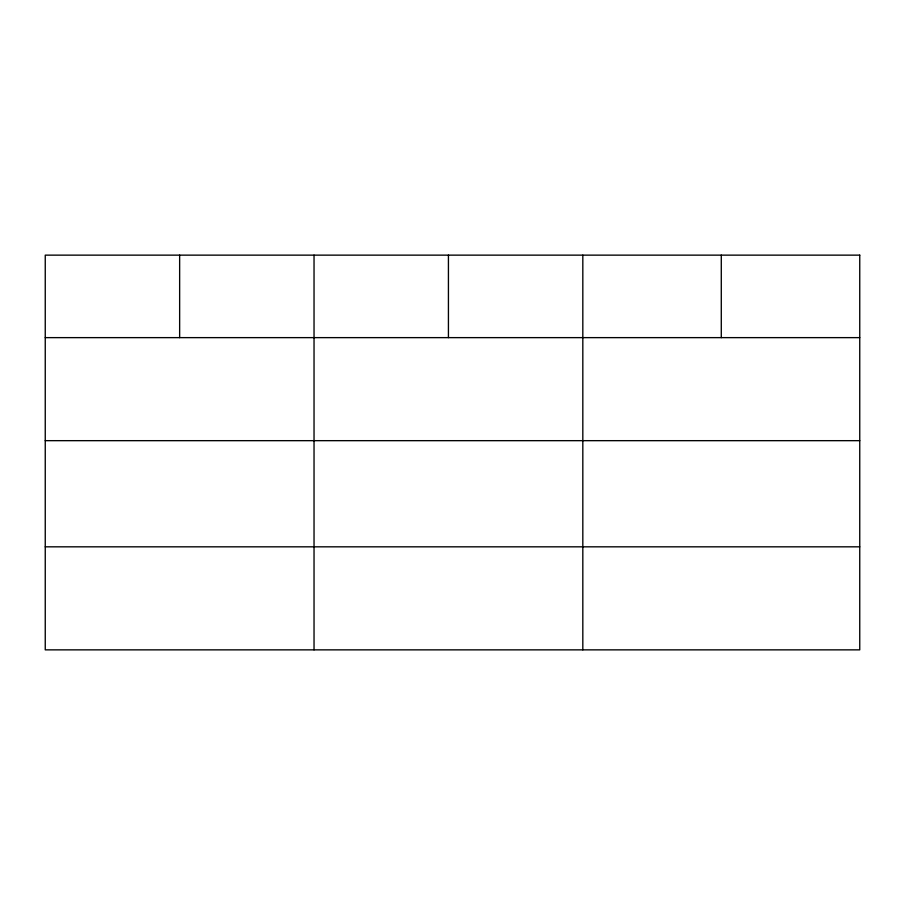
<?xml version="1.0" encoding="UTF-8"?>
<svg xmlns="http://www.w3.org/2000/svg" width="905" height="905" viewBox="0 0 905 905"><rect width="100%" height="100%" fill="white"/><g stroke="black" fill="none" stroke-linecap="round" stroke-linejoin="round"><path stroke-width="1.36" d="M45.25 337.633L859.75 337.633M45.25 440.667L859.75 440.667M45.25 546.824L859.75 546.824M721.285 255.142L721.285 337.633M582.82 255.142L582.82 649.858M448.428 255.142L448.428 337.633M314.035 255.142L314.035 649.858M179.643 255.142L179.643 337.633M859.75 255.142L45.25 255.142L45.25 649.858L859.75 649.858L859.75 255.142"/></g></svg>
